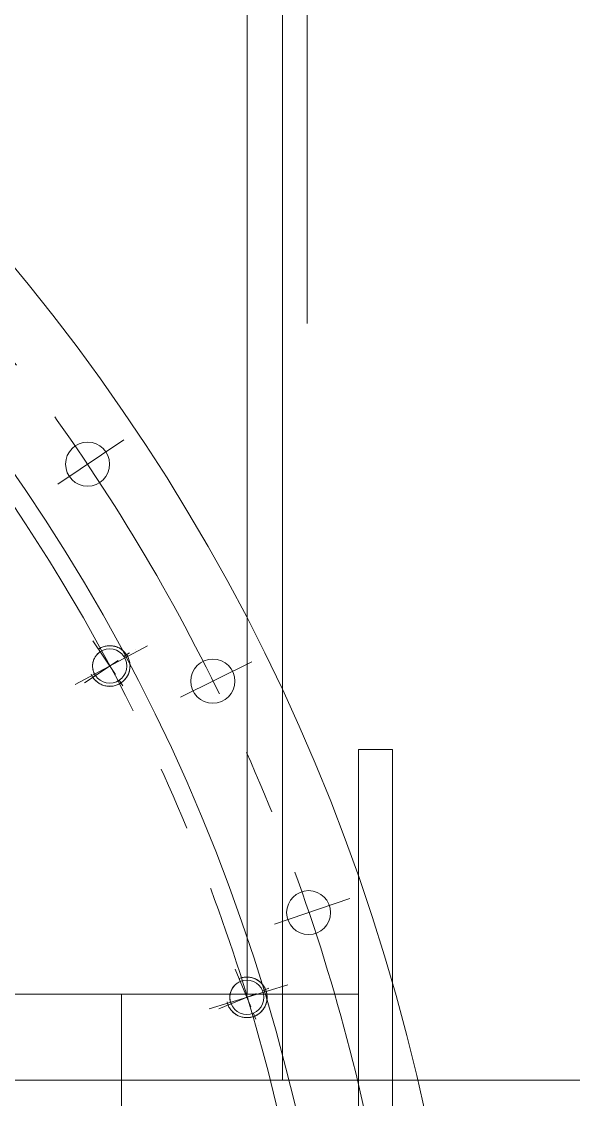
# Model space of a CAD drawing. Header units: inches. Extents: x 0 to 26418, y 0 to 20128.
# Drawn here: x 4514 to 4677, y 4103.4 to 4421.6 of the extents above; entities that cross this region are included whole.
import ezdxf

# ---------------------------------------------------------------- set-up
doc = ezdxf.new("R2010")
doc.units = ezdxf.units.IN
doc.header["$MEASUREMENT"] = 0
doc.linetypes.add('CENTER', pattern=[50.8, 31.75, -6.35, 6.35, -6.35])
doc.linetypes.add('点画线', pattern=[18, 12, -2, 2, -2])
for name, color, linetype, lineweight in [('CAXA1', 5, 'CENTER', 5), ('中心线层', 5, 'CENTER', 5), ('细实线层', 7, 'Continuous', 5)]:
    doc.layers.add(name, color=color, linetype=linetype, lineweight=lineweight)

msp = doc.modelspace()

# ---------------------------------------------------------------- linework, layer by layer
at = {"color": 7, "lineweight": 5}
for p, q in [((4591.02, 5109.08), (4591.02, 4109.08)), ((4580.59, 4134.48), (4580.59, 5036.75)), ((4536.78, 4235.23), (4536.59, 4235.05)), ((4536.95, 4236.5), (4536.68, 4236.33)), ((4536.68, 4236.33), (4536.68, 4236.33)), ((4536.68, 4236.33), (4537.21, 4235.54)), ((4536.99, 4235.39), (4536.78, 4235.23)), ((4537.22, 4236.65), (4536.95, 4236.5)), ((4537.21, 4235.54), (4536.99, 4235.39)), ((4537.21, 4235.54), (4537.21, 4235.54)), ((4537.5, 4236.79), (4537.22, 4236.65)), ((4537.79, 4236.91), (4537.5, 4236.79)), ((4538.09, 4237.02), (4537.79, 4236.91)), ((4538.39, 4237.12), (4538.09, 4237.02)), ((4538.69, 4237.19), (4538.39, 4237.12)), ((4539, 4237.25), (4538.69, 4237.19)), ((4539.31, 4237.3), (4539, 4237.25)), ((4539.62, 4237.33), (4539.31, 4237.3)), ((4539.94, 4237.34), (4539.62, 4237.33)), ((4540.25, 4237.34), (4539.94, 4237.34)), ((4540.56, 4237.32), (4540.25, 4237.34)), ((4540.88, 4237.28), (4540.56, 4237.32)), ((4541.19, 4237.23), (4540.88, 4237.28)), ((4541.49, 4237.16), (4541.19, 4237.23)), ((4541.79, 4237.07), (4541.49, 4237.16)), ((4542.09, 4236.97), (4541.79, 4237.07)), ((4542.38, 4236.85), (4542.09, 4236.97)), ((4542.67, 4236.72), (4542.38, 4236.85)), ((4542.95, 4236.58), (4542.67, 4236.72)), ((4543.22, 4236.41), (4542.95, 4236.58)), ((4543.48, 4236.24), (4543.22, 4236.41)), ((4543.73, 4236.05), (4543.48, 4236.24)), ((4543.97, 4235.85), (4543.73, 4236.05)), ((4544.2, 4235.64), (4543.97, 4235.85)), ((4544.42, 4235.41), (4544.2, 4235.64)), ((4544.63, 4235.18), (4544.42, 4235.41)), ((4544.82, 4234.93), (4544.63, 4235.18)), ((4535.02, 4232.07), (4534.98, 4231.8)), ((4535.06, 4232.33), (4535.02, 4232.07)), ((4535.12, 4232.58), (4535.06, 4232.33)), ((4535.19, 4232.84), (4535.12, 4232.58)), ((4535.28, 4233.09), (4535.19, 4232.84)), ((4535.37, 4233.33), (4535.28, 4233.09)), ((4535.48, 4233.58), (4535.37, 4233.33)), ((4535.61, 4233.81), (4535.48, 4233.58)), ((4535.74, 4234.04), (4535.61, 4233.81)), ((4535.89, 4234.26), (4535.74, 4234.04)), ((4536.05, 4234.47), (4535.89, 4234.26)), ((4536.22, 4234.67), (4536.05, 4234.47)), ((4536.4, 4234.87), (4536.22, 4234.67)), ((4536.59, 4235.05), (4536.4, 4234.87)), ((4545, 4234.67), (4544.82, 4234.93)), ((4545.17, 4234.41), (4545, 4234.67)), ((4545.33, 4234.13), (4545.17, 4234.41)), ((4545.46, 4233.85), (4545.33, 4234.13)), ((4545.59, 4233.56), (4545.46, 4233.85)), ((4545.7, 4233.27), (4545.59, 4233.56)), ((4545.79, 4232.97), (4545.7, 4233.27)), ((4545.87, 4232.66), (4545.79, 4232.97)), ((4545.93, 4232.36), (4545.87, 4232.66)), ((4545.97, 4232.05), (4545.93, 4232.36)), ((4546, 4231.73), (4545.97, 4232.05)), ((4534.97, 4231.54), (4534.96, 4231.27)), ((4534.96, 4231.27), (4534.97, 4231.01)), ((4534.98, 4231.8), (4534.97, 4231.54)), ((4534.97, 4231.01), (4535, 4230.75)), ((4535, 4230.75), (4535.04, 4230.48)), ((4535.04, 4230.48), (4535.09, 4230.23)), ((4535.09, 4230.23), (4535.15, 4229.97)), ((4535.15, 4229.97), (4535.23, 4229.72)), ((4535.23, 4229.72), (4535.32, 4229.47)), ((4535.32, 4229.47), (4535.43, 4229.23)), ((4535.43, 4229.23), (4535.54, 4228.99)), ((4535.54, 4228.99), (4535.67, 4228.76)), ((4545.4, 4228.69), (4545.53, 4228.97)), ((4545.53, 4228.97), (4545.64, 4229.26)), ((4545.64, 4229.26), (4545.75, 4229.56)), ((4545.75, 4229.56), (4545.83, 4229.86)), ((4545.83, 4229.86), (4545.9, 4230.17)), ((4545.9, 4230.17), (4545.95, 4230.48)), ((4545.95, 4230.48), (4545.99, 4230.79)), ((4545.99, 4230.79), (4546.01, 4231.1)), ((4546.02, 4231.42), (4546, 4231.73)), ((4546.01, 4231.1), (4546.02, 4231.42)), ((4535.81, 4228.53), (4535.03, 4228.01)), ((4535.03, 4228.01), (4535.03, 4228.01)), ((4535.03, 4228.01), (4535.21, 4227.75)), ((4535.21, 4227.75), (4535.4, 4227.5)), ((4535.4, 4227.5), (4535.61, 4227.27)), ((4535.61, 4227.27), (4535.83, 4227.04)), ((4535.67, 4228.76), (4535.81, 4228.53)), ((4535.81, 4228.53), (4535.81, 4228.53)), ((4535.83, 4227.04), (4536.06, 4226.83)), ((4536.06, 4226.83), (4536.3, 4226.63)), ((4536.3, 4226.63), (4536.55, 4226.44)), ((4536.55, 4226.44), (4536.81, 4226.27)), ((4536.81, 4226.27), (4537.08, 4226.11)), ((4537.08, 4226.11), (4537.36, 4225.96)), ((4537.36, 4225.96), (4537.65, 4225.83)), ((4537.65, 4225.83), (4537.94, 4225.71)), ((4537.94, 4225.71), (4538.24, 4225.61)), ((4538.24, 4225.61), (4538.54, 4225.53)), ((4541.64, 4225.57), (4541.94, 4225.66)), ((4541.94, 4225.66), (4542.24, 4225.77)), ((4542.24, 4225.77), (4542.53, 4225.89)), ((4542.53, 4225.89), (4542.81, 4226.03)), ((4542.81, 4226.03), (4543.08, 4226.18)), ((4543.08, 4226.18), (4543.35, 4226.35)), ((4543.35, 4226.35), (4543.61, 4226.53)), ((4543.35, 4226.35), (4543.35, 4226.35)), ((4543.61, 4226.53), (4543.85, 4226.73)), ((4543.85, 4226.73), (4544.09, 4226.93)), ((4544.09, 4226.93), (4544.31, 4227.15)), ((4544.31, 4227.15), (4544.53, 4227.38)), ((4544.53, 4227.38), (4544.73, 4227.63)), ((4544.73, 4227.63), (4544.92, 4227.88)), ((4544.92, 4227.88), (4545.09, 4228.14)), ((4545.09, 4228.14), (4545.25, 4228.41)), ((4545.25, 4228.41), (4545.4, 4228.69)), ((4538.54, 4225.53), (4538.85, 4225.46)), ((4538.85, 4225.46), (4539.15, 4225.4)), ((4539.15, 4225.4), (4539.47, 4225.37)), ((4539.47, 4225.37), (4539.78, 4225.35)), ((4539.78, 4225.35), (4540.09, 4225.34)), ((4540.09, 4225.34), (4540.41, 4225.35)), ((4540.41, 4225.35), (4540.72, 4225.38)), ((4540.72, 4225.38), (4541.03, 4225.43)), ((4541.03, 4225.43), (4541.34, 4225.49)), ((4541.34, 4225.49), (4541.64, 4225.57)), ((4613.52, 4206.68), (4613.52, 3854.88)), ((4623.52, 4206.68), (4613.52, 4206.68)), ((4623.52, 4206.68), (4623.52, 3854.88)), ((4576.52, 4136.62), (4576.36, 4136.4)), ((4576.68, 4136.82), (4576.52, 4136.62)), ((4576.86, 4137.02), (4576.68, 4136.82)), ((4577.05, 4137.21), (4576.86, 4137.02)), ((4577.24, 4137.38), (4577.05, 4137.21)), ((4577.45, 4137.55), (4577.24, 4137.38)), ((4577.66, 4137.7), (4577.45, 4137.55)), ((4577.89, 4137.85), (4577.66, 4137.7)), ((4578.12, 4137.98), (4577.89, 4137.85)), ((4578.35, 4138.1), (4578.12, 4137.98)), ((4578.52, 4139.2), (4578.23, 4139.08)), ((4578.23, 4139.08), (4578.23, 4139.08)), ((4578.23, 4139.08), (4578.59, 4138.21)), ((4578.59, 4138.21), (4578.35, 4138.1)), ((4578.82, 4139.29), (4578.52, 4139.2)), ((4578.59, 4138.21), (4578.59, 4138.21)), ((4579.13, 4139.37), (4578.82, 4139.29)), ((4579.43, 4139.44), (4579.13, 4139.37)), ((4579.74, 4139.49), (4579.43, 4139.44)), ((4580.06, 4139.52), (4579.74, 4139.49)), ((4580.37, 4139.54), (4580.06, 4139.52)), ((4580.68, 4139.54), (4580.37, 4139.54)), ((4581, 4139.52), (4580.68, 4139.54)), ((4581.31, 4139.49), (4581, 4139.52)), ((4581.62, 4139.44), (4581.31, 4139.49)), ((4581.93, 4139.37), (4581.62, 4139.44)), ((4582.23, 4139.29), (4581.93, 4139.37)), ((4582.53, 4139.2), (4582.23, 4139.29)), ((4582.82, 4139.08), (4582.53, 4139.2)), ((4583.11, 4138.96), (4582.82, 4139.08)), ((4583.39, 4138.81), (4583.11, 4138.96)), ((4583.66, 4138.66), (4583.39, 4138.81)), ((4583.92, 4138.48), (4583.66, 4138.66)), ((4584.18, 4138.3), (4583.92, 4138.48)), ((4584.42, 4138.1), (4584.18, 4138.3)), ((4584.66, 4137.89), (4584.42, 4138.1)), ((4584.88, 4137.67), (4584.66, 4137.89)), ((4585.09, 4137.44), (4584.88, 4137.67)), ((4585.29, 4137.19), (4585.09, 4137.44)), ((4585.47, 4136.94), (4585.29, 4137.19)), ((4585.64, 4136.67), (4585.47, 4136.94)), ((4585.8, 4136.4), (4585.64, 4136.67)), ((4580.59, 4134.48), (3546.45, 4134.48)), ((4543.52, 4134.48), (4543.52, 3326.75)), ((4575.49, 4133.94), (4575.47, 4133.67)), ((4575.47, 4133.67), (4575.47, 4133.41)), ((4575.47, 4133.41), (4575.49, 4133.14)), ((4575.52, 4134.2), (4575.49, 4133.94)), ((4575.56, 4134.46), (4575.52, 4134.2)), ((4575.61, 4134.72), (4575.56, 4134.46)), ((4575.68, 4134.97), (4575.61, 4134.72)), ((4575.76, 4135.23), (4575.68, 4134.97)), ((4575.86, 4135.47), (4575.76, 4135.23)), ((4575.97, 4135.72), (4575.86, 4135.47)), ((4576.09, 4135.95), (4575.97, 4135.72)), ((4576.22, 4136.18), (4576.09, 4135.95)), ((4576.36, 4136.4), (4576.22, 4136.18)), ((4580.59, 4134.48), (4613.52, 4134.48)), ((4585.94, 4136.12), (4585.8, 4136.4)), ((4586.07, 4135.84), (4585.94, 4136.12)), ((4586.18, 4135.54), (4586.07, 4135.84)), ((4586.28, 4135.24), (4586.18, 4135.54)), ((4586.36, 4134.94), (4586.28, 4135.24)), ((4586.43, 4134.63), (4586.36, 4134.94)), ((4586.47, 4134.32), (4586.43, 4134.63)), ((4586.51, 4134.01), (4586.47, 4134.32)), ((4586.52, 4133.7), (4586.51, 4134.01)), ((4586.51, 4133.07), (4586.52, 4133.38)), ((4586.52, 4133.38), (4586.52, 4133.7)), ((4575.86, 4131.61), (4574.98, 4131.24)), ((4574.98, 4131.24), (4574.98, 4131.24)), ((4574.98, 4131.24), (4575.11, 4130.96)), ((4575.11, 4130.96), (4575.25, 4130.68)), ((4575.25, 4130.68), (4575.41, 4130.4)), ((4575.41, 4130.4), (4575.58, 4130.14)), ((4575.49, 4133.14), (4575.52, 4132.88)), ((4575.52, 4132.88), (4575.56, 4132.62)), ((4575.56, 4132.62), (4575.61, 4132.36)), ((4575.61, 4132.36), (4575.68, 4132.1)), ((4575.68, 4132.1), (4575.76, 4131.85)), ((4575.76, 4131.85), (4575.86, 4131.61)), ((4575.86, 4131.61), (4575.86, 4131.61)), ((4585.47, 4130.14), (4585.64, 4130.4)), ((4585.64, 4130.4), (4585.8, 4130.68)), ((4585.8, 4130.68), (4585.94, 4130.96)), ((4585.94, 4130.96), (4586.07, 4131.24)), ((4586.07, 4131.24), (4586.18, 4131.54)), ((4586.18, 4131.54), (4586.28, 4131.84)), ((4586.28, 4131.84), (4586.36, 4132.14)), ((4586.36, 4132.14), (4586.43, 4132.45)), ((4586.43, 4132.45), (4586.47, 4132.76)), ((4586.47, 4132.76), (4586.51, 4133.07)), ((4575.58, 4130.14), (4575.77, 4129.89)), ((4575.77, 4129.89), (4575.96, 4129.64)), ((4575.96, 4129.64), (4576.17, 4129.41)), ((4576.17, 4129.41), (4576.4, 4129.19)), ((4576.4, 4129.19), (4576.63, 4128.98)), ((4576.63, 4128.98), (4576.87, 4128.78)), ((4576.87, 4128.78), (4577.13, 4128.6)), ((4577.13, 4128.6), (4577.39, 4128.42)), ((4577.39, 4128.42), (4577.66, 4128.27)), ((4577.66, 4128.27), (4577.94, 4128.12)), ((4577.94, 4128.12), (4578.23, 4128)), ((4578.23, 4128), (4578.52, 4127.88)), ((4578.52, 4127.88), (4578.82, 4127.79)), ((4578.82, 4127.79), (4579.13, 4127.71)), ((4579.13, 4127.71), (4579.43, 4127.64)), ((4579.43, 4127.64), (4579.74, 4127.59)), ((4579.74, 4127.59), (4580.06, 4127.56)), ((4580.06, 4127.56), (4580.37, 4127.54)), ((4580.37, 4127.54), (4580.68, 4127.54)), ((4580.68, 4127.54), (4581, 4127.56)), ((4581, 4127.56), (4581.31, 4127.59)), ((4581.31, 4127.59), (4581.62, 4127.64)), ((4581.62, 4127.64), (4581.93, 4127.71)), ((4581.93, 4127.71), (4582.23, 4127.79)), ((4582.23, 4127.79), (4582.53, 4127.88)), ((4582.53, 4127.88), (4582.82, 4128)), ((4582.82, 4128), (4583.11, 4128.12)), ((4582.82, 4128), (4582.82, 4128)), ((4583.11, 4128.12), (4583.39, 4128.27)), ((4583.39, 4128.27), (4583.66, 4128.42)), ((4583.66, 4128.42), (4583.92, 4128.6)), ((4583.92, 4128.6), (4584.18, 4128.78)), ((4584.18, 4128.78), (4584.42, 4128.98)), ((4584.42, 4128.98), (4584.66, 4129.19)), ((4584.66, 4129.19), (4584.88, 4129.41)), ((4584.88, 4129.41), (4585.09, 4129.64)), ((4585.09, 4129.64), (4585.29, 4129.89)), ((4585.29, 4129.89), (4585.47, 4130.14)), ((5018.62, 4109.08), (4418.37, 4109.08))]:
    msp.add_line(p, q, dxfattribs=at)
for centre, radius in [((4533.49, 4290.95), 6.5), ((4540.02, 4231.34), 5.05), ((4570.47, 4226.88), 6.5), ((4598.78, 4158.54), 6.5), ((4580.53, 4133.54), 5.05)]:
    msp.add_circle(centre, radius, dxfattribs=at)
for centre, radius, start, end in [((4063.78, 3976.79), 582.5, 301.35579, 238.58501), ((4063.25, 3976.79), 546, 303.5084, 236.556)]:
    msp.add_arc(centre, radius, start, end, dxfattribs=at)
msp.add_open_spline([(4478.58, 4391.59), (4443.49, 4429.16), (4363.33, 4496.48), (4220.7, 4564.04), (4063.25, 4591.2), (3902.94, 4574.79), (3750.86, 4517.6), (3617.58, 4422.13), (3512.8, 4294.15), (3444.25, 4142.25), (3415.61, 3976.34), (3435.07, 3807.87), (3495.96, 3648.67), (3597.19, 3509.91), (3731.64, 3401.31), (3890.72, 3330.93), (4063.7, 3303.42), (4238.96, 3322.51), (4404.48, 3386.32), (4548.54, 3491.77), (4661.39, 3631.55), (4734.59, 3796.86), (4752.87, 3916.58), (4754.54, 3976.52)], degree=3, knots=[0, 0, 0, 0, 6187.666026, 12450.355458, 18783.77638, 25175.55398, 31622.065679, 38124.713595, 44683.237858, 51298.550922, 57973.870728, 64697.019294, 71462.748657, 78273.501796, 85129.278897, 92030.080145, 98977.285843, 105969.701152, 113006.622999, 120087.951186, 127214.495945, 134386.492849, 141603.663266, 141603.663266, 141603.663266, 141603.663266], dxfattribs=at)
at = {"layer": 'CAXA1', "linetype": 'CENTER', "lineweight": 5, "ltscale": 3}
for p, q in [((4598.39, 4332.41), (4598.39, 7076.24)), ((4524.67, 4285.05), (4544.2, 4298.1)), ((4529.77, 4225.87), (4551.14, 4237.28)), ((4560.96, 4222.19), (4582.02, 4232.58)), ((4588.73, 4155.13), (4610.97, 4162.68)), ((4569.41, 4130.17), (4592.59, 4137.2))]:
    msp.add_line(p, q, dxfattribs=at)
for radius in [565, 540]:
    msp.add_circle((4063.78, 3976.79), radius, dxfattribs=at)
at = {"layer": '中心线层', "color": 7, "linetype": '点画线', "lineweight": 5}
for p, q in [((4535.02, 4238.82), (4545.02, 4223.86)), ((4532.53, 4226.34), (4547.5, 4236.34)), ((4577.08, 4141.85), (4583.97, 4125.22)), ((4572.21, 4130.1), (4588.84, 4136.98))]:
    msp.add_line(p, q, dxfattribs=at)
at = {"layer": '细实线层', "color": 7, "lineweight": 5}
for centre, start, end in [((4540.02, 4231.34), 203.75, 123.75), ((4580.53, 4133.54), 192.5, 112.5)]:
    msp.add_arc(centre, 6, start, end, dxfattribs=at)

doc.saveas('drawing.dxf')
